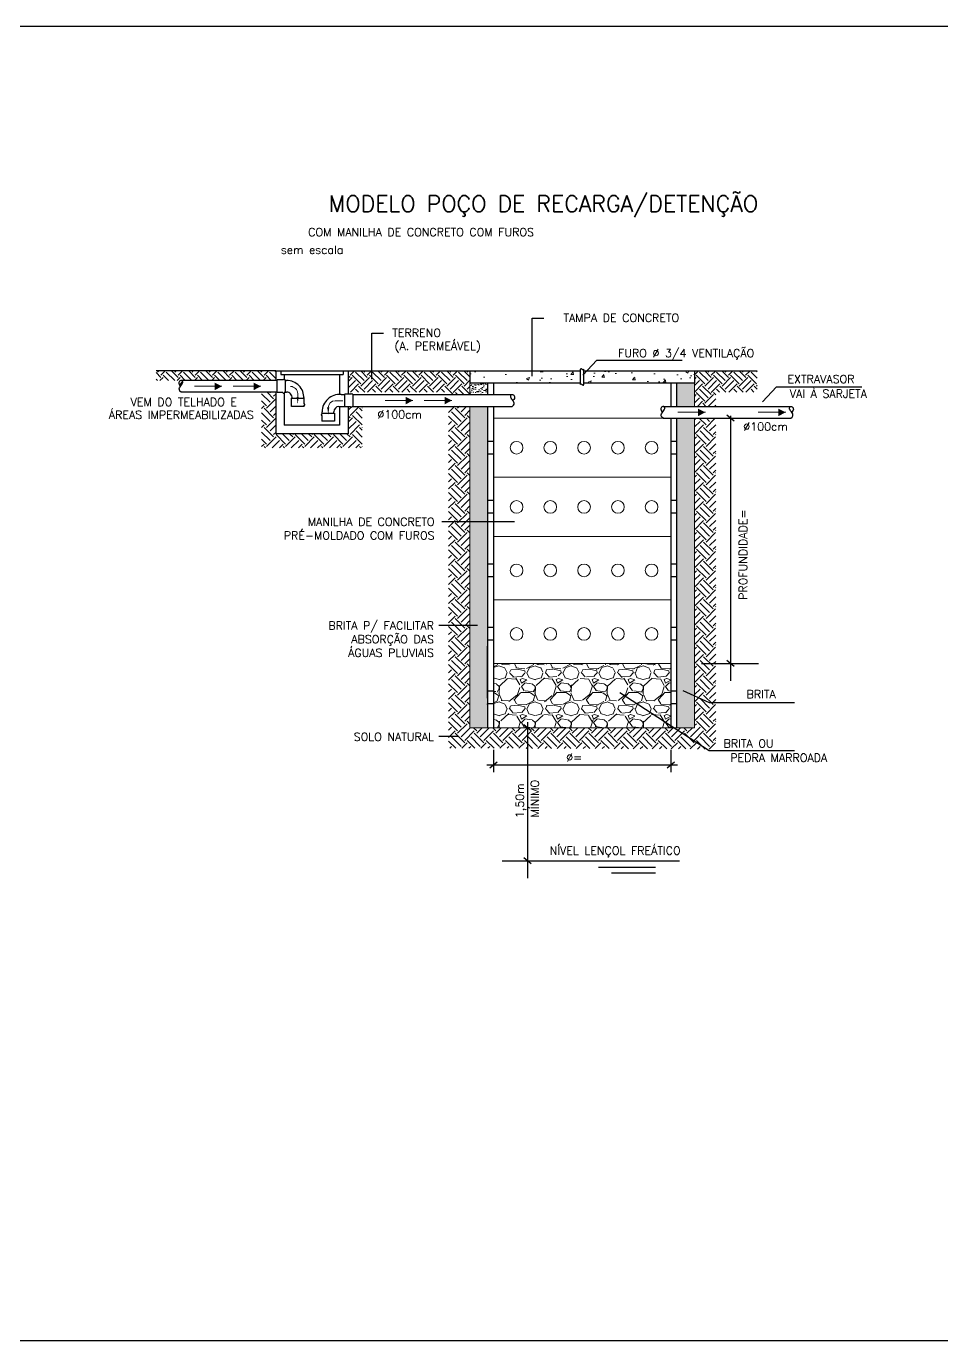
# Model space of a CAD drawing. Header units: millimetres. Extents: x 48 to 88.8, y 52.7 to 82.3.
# Drawn here: x 60.9 to 73.81, y 63.74 to 82.27 of the extents above; entities that cross this region are included whole.
import ezdxf
from ezdxf.enums import TextEntityAlignment as Align

# ---------------------------------------------------------------- set-up
doc = ezdxf.new("R2010")
doc.units = ezdxf.units.MM
doc.header["$LTSCALE"] = 0.5
for name, color, linetype, lineweight in [('hachura', 253, 'Continuous', 13), ('linhas principais', 6, 'Continuous', 30), ('texto', 250, 'Continuous', 18)]:
    doc.layers.add(name, color=color, linetype=linetype, lineweight=lineweight)
doc.layers.add('linhas finas', color=5, linetype='Continuous')
doc.styles.add('ROMANS', font='ROMANS.shx')
pattern_1 = [(37.50000000000001, (0, 0), (-0.002400046943976069, 0.07341198559940136), [0, -0.05791200000000001, 0, -0.06477, 0, -0.0619125]), (7.499999999999999, (0, 0), (0.0674284924707004, 0.1075237650852531), [0, -0.03124200000000001, 0, -0.05219700000000001, 0, -0.0200025]), (327.5, (-0.04686299999999999, 0), (0.1186488555362187, 0.0002155777017818643), [0, -0.01905, 0, -0.06858, 0, -0.089535]), (317.5, (-0.04686299999999999, 0), (0.1145334678708446, 0.03343939848858245), [0, -0.009525, 0, -0.044958, 0, -0.051435])]
pattern_2 = [(45, (0, 0), (0, 0.2694076836320746), [0.1905, -0.1905]), (45, (-0.05051394068101398, 0.050513940681014), (0, 0.2694076836320746), [0.1905, -0.1905]), (45, (-0.101027881362028, 0.101027881362028), (0, 0.2694076836320746), [0.1905, -0.1905]), (135, (-0.101027881362028, 0.1347038418160373), (-0.2694076836320746, 0), [0.1905, -0.1905]), (135, (-0.050513940681014, 0.1852177824970513), (-0.2694076836320746, 0), [0.1905, -0.1905]), (135, (1.387778780781446e-17, 0.2357317231780653), (-0.2694076836320746, 0), [0.1905, -0.1905])]
pattern_3 = [(45, (0, 0), (1.387778780781446e-17, 0.2424669152688672), [0.17145, -0.17145]), (45, (-0.0454625466129126, 0.0454625466129126), (1.387778780781446e-17, 0.2424669152688672), [0.17145, -0.17145]), (45, (-0.09092509322582519, 0.0909250932258252), (1.387778780781446e-17, 0.2424669152688672), [0.17145, -0.17145]), (135, (-0.09092509322582519, 0.1212334576344336), (-0.2424669152688672, 1.387778780781446e-17), [0.17145, -0.17145]), (135, (-0.0454625466129126, 0.1666960042473462), (-0.2424669152688672, 1.387778780781446e-17), [0.17145, -0.17145]), (135, (1.387778780781446e-17, 0.2121585508602588), (-0.2424669152688672, 1.387778780781446e-17), [0.17145, -0.17145])]

# ---------------------------------------------------------------- blocks, each defined once
blk = doc.blocks.new('seta')
at = {"layer": 'hachura'}
blk.add_line((63.81983218375478, 77.31895112346587), (64.20961929681596, 77.31895112346587), dxfattribs=at)
blk.add_solid([(64.1081302744418, 77.37030461437729), (64.20961929681596, 77.31895112346587), (64.1081302744418, 77.26547283872691)], dxfattribs=at)

msp = doc.modelspace()

# ---------------------------------------------------------------- hatches: boundary and pattern name
at = {"layer": 'hachura'}
h = msp.add_hatch(dxfattribs=at)
h.set_pattern_fill('EARTH', color=256, scale=0.027, angle=45)
h.set_pattern_definition(pattern_3)
h.paths.add_polyline_path([(63.08699819047936, 77.27542769042608), (63.09418115832844, 77.27378899110315), (63.10032311988064, 77.26988718677146), (63.10500007214026, 77.26395596256313), (63.10778801304289, 77.25622900361029), (63.10826293959283, 77.24693999411372), (63.10600084972569, 77.2363226196712), (63.10057774067857, 77.22461056401787), (63.09194894040004, 77.21201650257987), (63.08158709828743, 77.19866906963122), (63.07657253179559, 77.19181849996495), (63.06360524145887, 77.20739336982203), (63.05620005864651, 77.22176780756396), (63.05331499220804, 77.23498727353123), (63.0541645225417, 77.24678918458355), (63.05796312981286, 77.2569109566493), (63.06392529488542, 77.2650900056569), (63.07221696391851, 77.2718380889373), (62.73143088254919, 77.2718380889373), (62.73143088254919, 77.40916247948451), (64.41884523396558, 77.40916247948451), (64.41884523396557, 77.27546246647668), (63.0873143023265, 77.27546246647668)])
h = msp.add_hatch(dxfattribs=at)
h.set_pattern_fill('EARTH', color=256, scale=0.027, angle=45)
h.set_pattern_definition(pattern_3)
h.paths.add_polyline_path([(65.43884523396557, 77.40916247948451), (65.43884523396557, 77.10916247948451), (66.85481440410409, 77.1091624794845), (66.85481440410409, 77.07581886605738), (67.15481440410409, 77.07581886605738), (67.15481440410409, 77.40916247948451)])
h = msp.add_hatch(dxfattribs=at)
h.set_pattern_fill('AR-CONC', color=256, scale=0.002381025813447388, style=0)
h.set_pattern_definition([(50.00000000000326, (-240.1688538723214, -233.9907722482141), (0.4337863996938438, -0.03795137411087524), [0.04535854174617272, -0.4989439592079]), (355.0000000000003, (-240.1688538723214, -233.9907722482141), (-0.08391407838689702, 0.4549107985330636), [0.0362868333969382, -0.3991551673663202]), (100.4509999999969, (-240.1327051383963, -233.9939348459858), (0.3498738895591771, 0.4169573540655165), [0.03854880791971318, -0.424036887116845]), (46.18420000000284, (-240.1688538723214, -233.8698161369804), (0.645446193848727, -0.1001038680652471), [0.06803781261925909, -0.7484159388118502]), (96.63560000000167, (-240.115066737268, -233.8781580608021), (0.5652656104858238, 0.5891266354807811), [0.05782321187956965, -0.6360553306752659]), (351.1840000000015, (-240.1688538723214, -233.8698161369804), (0.565266494674276, 0.5891255925213414), [0.05443025009540729, -0.5987327510494802]), (20.99999999999697, (-240.1083758167046, -233.9000551649052), (0.3609989425907543, -0.2434968394139929), [0.04535854174617272, -0.4989439592079]), (325.9999999999936, (-240.1083758167046, -233.9000551649052), (0.1471522248191519, 0.4385563018636134), [0.0362868333969381, -0.3991551673663193]), (71.45140000000075, (-240.0782927459626, -233.9203465049769), (0.5081501735390219, 0.1950604389333108), [0.03854880791971318, -0.4240368871168452]), (37.50000000000068, (-240.1688538723214, -233.9907722482141), (0.007354044067170662, 0.2013277302140182), [0, -0.394316922913395, 0, -0.4052029729324765, 0, -0.4006671187578593]), (7.49999999999878, (-240.1688538723214, -233.9907722482141), (0.1590993412828823, 0.2385325346479448), [0, -0.2310261726271728, 0, -0.3852452145641597, 0, -0.1527070905454479]), (327.5000000000009, (-240.3037199365029, -233.9907722482141), (0.322844707153024, -0.01364028732518818), [0, -0.1511951391539091, 0, -0.4717288341601963, 0, -0.6259478760971838]), (317.5000000000024, (-240.3641979921198, -233.9907722482141), (0.3526994046049481, 0.06054113149575358), [0, -0.1965536809000818, 0, -0.3132763283268996, 0, -0.4445137091124928])])
h.paths.add_polyline_path([(68.0745315296987, 77.40916247948451), (68.0745315296987, 77.24249067300377), (70.3215787358528, 77.24249067300377), (70.3215787358528, 77.40916247948451)])
h.paths.add_polyline_path([(67.15481440410409, 77.40916247948451), (67.15481440410409, 77.24249067300377), (68.0745315296987, 77.24249067300377), (68.0745315296987, 77.40916247948451)])
h = msp.add_hatch(dxfattribs=at)
h.set_pattern_fill('EARTH', color=256, scale=0.027, angle=45)
h.set_pattern_definition(pattern_3)
h.paths.add_polyline_path([(71.20638270992261, 77.40916247948451), (71.20638270992261, 77.10916247948451), (70.6215787358528, 77.1091624794845), (70.6215787358528, 76.90914705911098), (70.3215787358528, 76.90914705911098), (70.3215787358528, 77.40916247948451)])
h = msp.add_hatch(dxfattribs=at)
h.set_pattern_fill('EARTH', color=256, scale=0.03, angle=45)
h.set_pattern_definition(pattern_2)
h.paths.add_polyline_path([(65.63884523396557, 76.909147059111), (65.50633442925277, 76.909147059111), (65.50633442925277, 76.90310140851525), (65.48966724855788, 76.90310140851525, -1), (65.47300006786375, 76.90310140851525), (65.43884523396557, 76.90310140851525), (65.43884523396557, 76.5234623504029), (64.97063202216991, 76.5234623504029), (65.02286550742531, 76.32346235040289), (65.63884523396557, 76.32346235040289)])
h.paths.add_polyline_path([(64.97063202216991, 76.5234623504029), (64.41884523396557, 76.5234623504029), (64.4188452339656, 77.10879065953031), (64.21884523396557, 77.10879065953031), (64.21884523396557, 76.32346235040289), (65.02286550742531, 76.32346235040289)])
h = msp.add_hatch(dxfattribs=at)
h.set_pattern_fill('AR-SAND', color=256, scale=0.0015, style=0)
h.set_pattern_definition(pattern_1)
h.paths.add_polyline_path([(67.40482211452368, 76.10114033709658), (67.40482211452368, 76.90284760542664), (67.15481440410409, 76.90284760542664), (67.15481440410409, 76.48551634716087), (67.15481440410409, 76.10114033709658)])
h.paths.add_polyline_path([(67.40482211452368, 76.10114033709658), (67.15481440410409, 76.10114033709658), (67.15481440410409, 76.48551634716087), (67.15481440410409, 73.86807051490439), (67.15481440410409, 73.53101883692113), (67.40482211452368, 73.5313228192125)])
h.paths.add_polyline_path([(67.40482211452368, 73.53119214394508), (67.15481440410409, 73.53114951218856), (67.15481440410409, 72.37926232957659), (70.3215787358528, 72.37926232957659), (70.3215787358528, 73.53109625031618), (70.0715710254332, 73.53105361855967), (70.0715710254332, 72.37926232957659), (67.40482211452368, 72.37926232957659)])
h.paths.add_polyline_path([(70.3215787358528, 76.74247525216458), (70.0715710254332, 76.74247525216458), (70.0715710254332, 73.53105361832684), (70.3215787358528, 73.53109625054901)])
h.paths.add_polyline_path([(70.3215787358528, 76.90914705911098), (70.3215787358528, 77.24249067300377), (70.0715710254332, 77.24249067300377), (70.0715710254332, 76.90914705911098)])
h = msp.add_hatch(dxfattribs=at)
h.set_pattern_fill('AR-SAND', color=256, scale=0.0015, style=0)
h.set_pattern_definition(pattern_1)
h.paths.add_polyline_path([(67.40482211452368, 77.24249067300377), (67.15481440410409, 77.24249067300377), (67.15481440410409, 77.06951941237304), (67.40482211452368, 77.06951941237304)])
h = msp.add_hatch(dxfattribs=at)
h.set_pattern_fill('EARTH', color=256, scale=0.03, angle=45)
h.set_pattern_definition(pattern_2)
h.paths.add_polyline_path([(66.85587405162879, 76.91736678763725), (66.85587405162879, 72.0937815117872), (70.6215787358528, 72.0792623295766), (70.6215787358528, 76.74247525216458), (70.3215787358528, 76.74247525216458), (70.3215787358528, 72.37926232957659), (67.15481440410409, 72.37926232957659), (67.15481440410409, 76.90284760542664)])
h = msp.add_hatch(dxfattribs=at)
h.set_pattern_fill('GRAVEL', color=256, scale=0.02)
h.set_pattern_definition([(228.0127875, (0.36576, 0.508), (-4.064000000319162, -4.571999999716357), [0.068344288, -6.766096727913]), (184.969741, (0.32004, 0.4572), (6.095999997588101, 0.5080000289395847), [0.117280944, -11.6108097787048]), (132.5104471, (0.2032, 0.4470399999999999), (5.080000002145498, -5.587999998049192), [0.08269630400000001, -8.186944558819999]), (267.273689, (0.00508, 0.32004), (0.508000001063945, 10.15999999994663), [0.106800904, -10.5732874851476]), (292.83365418, (0, 0.21336), (-2.540000000212682, 6.095999999911092), [0.10472674, -10.3679615490688]), (357.2736889999999, (0.04064, 0.11684), (-10.15999999994663, 0.5080000010639456), [0.106800904, -10.5732874851476]), (37.69424047, (0.14732, 0.11176), (-6.603999999707179, -5.080000000380083), [0.141238732, -13.9826230628494]), (72.25532837, (0.25908, 0.19812), (3.556000000955858, 11.17599999969577), [0.133343904, -13.201051320381]), (121.42956562, (0.29972, 0.32512), (-4.064000000576624, 6.603999999645204), [0.1071626, -10.6091091397424]), (175.2363583, (0.24384, 0.41656), (5.587999999919905, -0.5080000008778512), [0.122342656, -5.994787389999999]), (222.3974378, (0.12192, 0.42672), (-6.095999999804932, -5.588000000212799), [0.158215584, -15.6633545024354]), (138.81407483, (0.508, 0.31496), (-3.555999999786702, 3.048000000247836), [0.05400090799999999, -5.3461131648688]), (171.4692344, (0.4673600000000001, 0.35052), (6.604000000177932, -1.015999998847469), [0.102736396, -10.170927799408]), (225, (0.36576, 0.36576), (-7.105427357601002e-17, -0.5080000000000479), [0.071841868, -0.6465786216856]), (203.19859051, (0.3302, 0.42672), (2.540000000069218, 1.015999999821867), [0.03868826399999999, -3.830124473778799]), (291.80140949, (0.29464, 0.4114800000000001), (-0.5080000001062992, 1.523999999964574), [0.054713124, -2.680950598]), (30.96375653, (0.31496, 0.3606800000000001), (1.524000000037277, 1.015999999944225), [0.08886393199999999, -2.873259630582]), (161.56505118, (0.39116, 0.4064), (1.016000000026517, -0.5079999999467507), [0.064257428, -1.5421796233656]), (16.389540334, (0, 0.4114800000000001), (5.080000000000029, 1.524000000000049), [0.09001760000000002, -8.911765334507802]), (70.34617594, (0.08636, 0.43688), (-2.032000000185863, -5.587999999934082), [0.075519788, -7.476443135639999]), (293.19859051, (0.39116, 0.508), (-1.015999999822653, 2.540000000071057), [0.07737601999999999, -3.791436717778799]), (343.6104596700001, (0.42164, 0.43688), (-5.080000000106458, 1.523999999644572), [0.0900176, -8.911765334507999]), (339.44395478, (0, 0.09652000000000001), (-2.539999999999973, 1.016000000000042), [0.08680703999999997, -4.2535468626212]), (294.7751406, (0.08128, 0.06604), (-2.540000003023386, 5.587999998625452), [0.07273442399999999, -7.200718676144001]), (66.80140949, (0.39624, 0), (1.01599999984046, 2.540000000063861), [0.07737602, -3.7914367177788]), (17.35402464, (0.42672, 0.07112), (-6.603999999868604, -2.032000000426493), [0.08515654800000003, -8.43047519604]), (69.44395478, (0.14732, 0), (-1.016000000017692, -2.539999999992927), [0.04340351999999999, -4.296950382621201]), (101.309932474, (0.36576, 0), (-0.5080000000000799, 2.032000000000074), [0.02590292, -2.5643989929052]), (165.963756532, (0.3606800000000001, 0.0254), (1.523999999999903, -0.507999999999973), [0.10472674, -1.9898109178138]), (186.00900596, (0.25908, 0.0508), (5.079999999973074, 0.5080000002658707), [0.09705339999999998, -9.608272972667399]), (303.69006753, (0.31496, 0.31496), (-0.5080000000705938, 1.01599999996474), [0.073264776, -1.758355271936]), (353.15722659, (0.3556, 0.254), (8.636000000053137, -1.015999999547879), [0.127911352, -12.6632018130062]), (60.9453959, (0.4826, 0.23876), (-2.032000000055937, -3.555999999968051), [0.052301648, -5.177878463622]), (90, (0.508, 0.28448), (-0.508, 0.508), [0.03048, -0.4775199999999999]), (120.25643716, (0.24892, 0.06604), (2.031999999751433, -3.556000000141959), [0.070573392, -6.98678815464]), (48.01278749999999, (0.21336, 0.127), (4.064000000335068, 4.571999999702041), [0.136688576, -6.697752439913]), (0, (0.3048, 0.2286), (0.508, 0.508), [0.13208, -0.37592]), (325.3048465, (0.43688, 0.2286), (5.080000001924306, -3.555999997250916), [0.080321912, -7.951863344828]), (254.0546040999999, (0.50292, 0.18288), (-0.5079999999645114, -2.032000000008949), [0.07396581599999999, -3.6243300077544]), (207.64597536, (0.4826, 0.11176), (-9.65200000035467, -5.079999999326151), [0.12042902, -11.9224928845876]), (175.42607874, (0.37592, 0.05587999999999999), (-6.603999999999766, 0.5079999999998956), [0.127405892, -12.613169291248])])
h.paths.add_polyline_path([(69.98823512196, 73.28557516404804), (67.48815801799688, 73.28557516404804), (67.48815801799688, 72.37926232957659), (69.98823512196, 72.37926232957659)])

# ---------------------------------------------------------------- linework, layer by layer
for p, q in [((68.03520320107427, 77.33453602491811), (68.03520320107427, 78.15417329917399)), ((68.03520320107427, 78.15417329917399), (68.196609623341, 78.15417329917399)), ((65.77468072058294, 77.2925254758131), (65.77468072058294, 77.94192540761426)), ((65.77468072058294, 77.94192540761426), (65.93608714284967, 77.94192540761426)), ((68.74640256812734, 77.35006830287765), (68.94587051557372, 77.56061213734776)), ((68.94587051557372, 77.56061213734776), (70.14997006310352, 77.56061213734776)), ((71.27810000737205, 76.97229600266317), (71.47756795481843, 77.18283983713329)), ((71.47756795481843, 77.18283983713329), (72.68166750234823, 77.18283983713329)), ((70.87904964848829, 76.69981186863413), (70.7759964647278, 76.78513863569503)), ((70.82752305660804, 76.77489592999198), (70.82752305660804, 73.04213110031351)), ((67.7832979619049, 75.28416989583096), (66.7606803657433, 75.28416989583096)), ((67.26101142344456, 73.82197093192664), (66.71607629968244, 73.82197093192664)), ((70.42157873585279, 73.28557516404804), (71.2228618256828, 73.28557516404804)), ((70.87904964848829, 73.24291178051759), (70.7759964647278, 73.3282385475785)), ((69.26796959235236, 72.87536502421196), (70.52741600545741, 72.05883752576467)), ((70.15665967465814, 72.90538281553856), (70.52741600545741, 72.73553453477786)), ((70.52741600545741, 72.73553453477786), (71.73151555298722, 72.73553453477786)), ((67.96806339174131, 72.45988904337148), (67.96806339174131, 70.2602331035824)), ((66.9885438615635, 72.2543122012409), (66.71607629968244, 72.2543122012409)), ((68.01958998362156, 72.33659894604614), (67.91653679986106, 72.42192571310704)), ((67.48815801799688, 72.0669947113462), (67.48815801799688, 71.7547270931158)), ((69.98823512196, 72.0669947113462), (69.98823512196, 71.7547270931158)), ((67.43663142611663, 71.81498140847965), (67.53968460987713, 71.90030817554056)), ((69.93670853007976, 71.81498140847965), (70.03976171384025, 71.90030817554056)), ((70.52741600545741, 72.05883752576467), (71.73151555298722, 72.05883752576467)), ((67.39495478542517, 71.8576447920101), (70.08143835453171, 71.8576447920101)), ((68.01958998362156, 70.46075480511094), (67.91653679986106, 70.54608157217184))]:
    msp.add_line(p, q)
msp.add_lwpolyline([(47.99737522085779, 82.26566104735646), (88.8250520395315, 82.26566104735646), (88.8250520395315, 63.74118607551115), (47.99737522085779, 63.74118607551115)], close=True)
msp.add_lwpolyline([(67.40482211452368, 72.79594184694258), (67.40482211452368, 73.53119214394508)])
msp.add_point((67.40482211452368, 72.71260594346938))
for p, q in [((70.3215787358528, 76.90914705911099), (70.3215787358528, 77.40916247948451)), ((64.72784457190139, 77.0896164728646), (64.72784457190139, 77.03576450332449)), ((67.15481440410409, 77.24249067277094), (67.15481440410409, 77.07581886605738)), ((65.17260662929331, 76.88924473024545), (65.14501104314988, 76.88914358651837)), ((65.25837582021197, 76.98876114202302), (65.3660797592922, 76.98876114202302)), ((67.48815801799688, 76.74247525216457), (69.98823512196, 76.74247525216457)), ((70.3215787358528, 72.37926232957659), (70.3215787358528, 76.74247525216458)), ((67.48815801799688, 75.90911621743258), (69.98823512196, 75.90911621743258)), ((67.48815801799688, 75.0757571827006), (69.98823512196, 75.0757571827006)), ((67.48815801799688, 74.18066617337432), (69.98823512196, 74.18066617337432)), ((67.48815801799688, 73.28557516404804), (69.98823512196, 73.28557516404804))]:
    msp.add_line(p, q, dxfattribs=at)
msp.add_lwpolyline([(67.15481440410409, 76.90284760542664), (67.15481440410409, 72.37926232957659), (70.3215787358528, 72.37926232957659)], dxfattribs=at)
for centre, radius in [((67.81290792175028, 76.32579573479858), 0.08928846800429824), ((68.28911308445427, 76.32579573479858), 0.08928846800429824), ((68.76531824715826, 76.32579573479858), 0.08928846800429824), ((69.24152340986225, 76.32579573479858), 0.0892884680042414), ((69.71772857256624, 76.32579573479858), 0.08928846800426982), ((67.81290792175028, 75.49243670006659), 0.08928846800429824), ((68.28911308445427, 75.49243670006659), 0.08928846800429824), ((68.76531824715826, 75.49243670006659), 0.08928846800429824), ((69.24152340986225, 75.49243670006659), 0.0892884680042414), ((69.71772857256624, 75.49243670006659), 0.08928846800426982), ((67.81290792175028, 74.59734569074031), 0.08928846800429824), ((68.28911308445427, 74.59734569074031), 0.08928846800429824), ((68.76531824715826, 74.59734569074031), 0.08928846800429824), ((69.24152340986225, 74.59734569074031), 0.0892884680042414), ((69.71772857256624, 74.59734569074031), 0.08928846800426982), ((67.81290792175028, 73.70225468141403), 0.08928846800429824), ((68.28911308445427, 73.70225468141403), 0.08928846800429824), ((68.76531824715826, 73.70225468141403), 0.08928846800429824), ((69.24152340986225, 73.70225468141403), 0.0892884680042414), ((69.71772857256624, 73.70225468141403), 0.08928846800426982)]:
    msp.add_circle(centre, radius, dxfattribs=at)
for centre, start, end in [((64.62827758837669, 77.0896164728646), 0, 90.00000000000001), ((65.25837582021197, 76.88919415849833), 90, 180)]:
    msp.add_arc(centre, 0.0995669837032267, start, end, dxfattribs=at)
for points in [[(64.71404677882967, 77.03936354260708), (64.72821654772562, 76.93792577370817), (64.7416423649731, 77.03946468633416)], [(65.14501104314988, 76.88914358651837), (65.15918081204583, 76.78770581761947), (65.17260662929331, 76.88924473024545)]]:
    msp.add_solid(points, dxfattribs=at)
at = {"layer": 'linhas finas'}
for p, q in [((68.71319656997845, 77.21749067300377), (68.71319656997845, 77.43416247948451)), ((68.76319656997846, 77.21749067300377), (68.76319656997845, 77.43416247948451))]:
    msp.add_line(p, q, dxfattribs=at)
for points in [[(68.71319656997845, 77.43416247948451), (68.72620068136001, 77.44370470359507), (68.74857443027972, 77.42403097938615), (68.76319656997846, 77.43416247948451)], [(68.71319656997845, 77.21749067300377), (68.72620068136001, 77.22703289711433), (68.74857443027972, 77.2073591729054), (68.76319656997846, 77.21749067300377)]]:
    msp.add_spline(points, degree=3, dxfattribs=at)
at = {"layer": 'linhas principais'}
for p, q in [((64.41884523396558, 77.40916247948451), (62.73143088254919, 77.40916247948451)), ((63.08699819047936, 77.27542769042608), (63.08699819047936, 77.2773995440913)), ((64.43884523396558, 77.27546246647668), (63.08699819047936, 77.27546246647668)), ((64.41884523396558, 77.40916247948451), (64.41884523396557, 77.27546246647668)), ((64.41884523396558, 77.40916247948451), (64.48884523396558, 77.40916247948451)), ((64.43884523396558, 77.103153042527), (64.43884523396558, 77.28182521977843)), ((64.51984773201114, 77.28182521977843), (64.43884523396558, 77.28182521977843)), ((64.5198477320114, 77.28182521977843), (64.4388452339656, 77.28182521977843)), ((64.48884523396558, 77.40916247948451), (65.36884523396557, 77.40916247948451)), ((64.48884523396558, 77.40916247948451), (64.48884523396558, 77.35916247948451)), ((64.48884523396558, 77.35916247948451), (65.36884523396557, 77.35916247948451)), ((64.55318209340042, 77.28182521977843), (64.53651491270578, 77.28182521977843)), ((64.55318209340042, 77.28182521977843), (64.53651491270553, 77.28182521977843)), ((64.53884523396557, 77.35916247948451), (64.53884523396557, 77.28182521977843)), ((64.55318209340042, 77.28182521977843), (64.55318209340042, 77.103153042527)), ((64.55318209340042, 77.27582503439308), (64.57084930499262, 77.27582503439308)), ((65.31884523396558, 77.35916247948451), (65.31884523396558, 77.07671454645575)), ((65.36884523396557, 77.40916247948451), (65.43884523396557, 77.40916247948451)), ((65.36884523396557, 77.40916247948451), (65.36884523396557, 77.35916247948451)), ((65.43884523396557, 77.40916247948451), (67.15481440410409, 77.40916247948451)), ((65.43884523396557, 77.40916247948451), (65.43884523396557, 77.08177358553385)), ((67.15481440410409, 77.40916247948451), (68.71319656997845, 77.4091624794845)), ((68.76319656997845, 77.4091624794845), (70.3215787358528, 77.40916247948451)), ((70.3215787358528, 77.40916247948451), (71.20638270992261, 77.40916247948451)), ((70.3215787358528, 77.40916247948451), (70.3215787358528, 77.24249067300377)), ((64.43884523396558, 77.10879065953031), (63.08673304666767, 77.10879065953031)), ((64.4188452339656, 77.10879065953031), (64.41884523396557, 76.5234623504029)), ((64.51984773201114, 77.103153042527), (64.43884523396558, 77.103153042527)), ((64.55318209340042, 77.103153042527), (64.53651491270578, 77.103153042527)), ((64.53884523396556, 77.10315304252698), (64.53884523396556, 76.64346235040288)), ((64.55318209340042, 77.10915322744668), (64.57084930499262, 77.10915322744668)), ((65.33884523396557, 77.07581886605738), (65.3843782470238, 77.07581886605738)), ((65.39199756935227, 77.08177358553384), (65.38764735089603, 77.07742336731043)), ((65.4730000678635, 77.08177358553384), (65.39199756935227, 77.08177358553384)), ((65.39199756935227, 76.90310140851525), (65.39199756935227, 77.08177358553384)), ((65.50633442925277, 77.08177358553384), (65.48966724855813, 77.08177358553384)), ((65.50633442925277, 77.08177358553384), (65.50633442925277, 76.90310140851525)), ((65.50633442925277, 77.07581886605738), (67.75206274299124, 77.07581886605738)), ((67.15481440410409, 77.24249067300377), (68.71319656997845, 77.24249067300377)), ((67.48815801799688, 77.24249067300377), (67.48815801799688, 77.07581886605739)), ((67.75206274299124, 77.07578409000678), (67.75206274299124, 77.07775594367199)), ((68.76319656997846, 77.24249067300377), (70.3215787358528, 77.24249067300377)), ((69.98823512196, 77.24249067300377), (69.98823512196, 76.90914705911098)), ((64.6421848383936, 77.02348391901151), (64.64653505661701, 77.02783413746775)), ((64.64218483839362, 76.94248142050029), (64.64218483839362, 77.02348391901151)), ((64.64218483839362, 77.02348391901151), (64.8208570154122, 77.02348391901151)), ((64.64218483839362, 76.909147059111), (64.64218483839362, 76.92581423980565)), ((64.8208570154122, 76.909147059111), (64.64218483839362, 76.909147059111)), ((64.8208570154122, 77.02348391901151), (64.8165067971888, 77.02783413746775)), ((64.8208570154122, 76.94248142050029), (64.8208570154122, 77.02348391901151)), ((64.8208570154122, 76.909147059111), (64.8208570154122, 76.92581423980565)), ((65.30933670650406, 76.90914705911099), (65.38366397900543, 76.909147059111)), ((65.31884523396558, 76.909147059111), (65.31884523396558, 76.64346235040288)), ((65.39199756935227, 76.90310140851524), (65.38764639360578, 76.90745258402886)), ((65.4730000678635, 76.90310140851525), (65.39199756935227, 76.90310140851525)), ((65.43884523396557, 76.90310140851525), (65.43884523396557, 76.5234623504029)), ((65.50633442925277, 76.90310140851525), (65.48966724855813, 76.90310140851525)), ((65.50633442925277, 76.909147059111), (67.75232788680297, 76.90914705911098)), ((67.48815801799687, 76.90914705911099), (67.4881580179969, 73.42946007578217)), ((69.88090669290042, 76.90914705911098), (71.68175180292644, 76.90914705911098)), ((71.68175180292644, 76.90911228306038), (71.68175180292644, 76.91108413672559)), ((65.06616707329815, 76.81409866352206), (65.24483925054957, 76.81409866352206)), ((65.06616707329815, 76.81409866352206), (65.06616707329815, 76.79743148282742)), ((65.06616707329815, 76.78076430213278), (65.06616707329815, 76.69976180408722)), ((65.24483925054957, 76.69976180408722), (65.06616707329815, 76.69976180408722)), ((65.07216725868349, 76.81409866352206), (65.07216725868349, 76.83176587511426)), ((65.23883906562989, 76.81409866352206), (65.23883906562989, 76.83176587511426)), ((65.24483925054957, 76.81409866352206), (65.24483925054957, 76.79743148282742)), ((65.24483925054957, 76.78076430213278), (65.24483925054957, 76.69976180408722)), ((69.88090669290042, 76.74247525216458), (71.68201694673817, 76.74247525216458)), ((69.98823512196, 76.74247525216457), (69.98823512196, 73.42946007578217)), ((70.56306964620828, 76.74247525216458), (71.36435273603828, 76.74247525216458)), ((65.43884523396557, 76.5234623504029), (64.41884523396557, 76.5234623504029)), ((65.31884523396558, 76.64346235040288), (64.53884523396556, 76.64346235040288)), ((67.48815801799688, 76.4146719439698), (67.40482211452368, 76.4146719439698)), ((70.0715710254332, 76.4146719439698), (69.98823512196, 76.4146719439698)), ((67.48815801799688, 76.2360950079558), (67.40482211452368, 76.2360950079558)), ((70.0715710254332, 76.2360950079558), (69.98823512196, 76.2360950079558)), ((67.48815801799688, 75.58131290923781), (67.40482211452368, 75.58131290923781)), ((70.0715710254332, 75.58131290923781), (69.98823512196, 75.58131290923781)), ((67.48815801799688, 75.40273597322381), (67.40482211452368, 75.40273597322381)), ((70.0715710254332, 75.40273597322381), (69.98823512196, 75.40273597322381)), ((67.48815801799688, 74.68622189991153), (67.40482211452368, 74.68622189991153)), ((70.0715710254332, 74.68622189991153), (69.98823512196, 74.68622189991153)), ((67.48815801799688, 74.50764496389753), (67.40482211452368, 74.50764496389753)), ((70.0715710254332, 74.50764496389753), (69.98823512196, 74.50764496389753)), ((67.48815801799688, 73.79113089058525), (67.40482211452368, 73.79113089058525)), ((70.0715710254332, 73.79113089058525), (69.98823512196, 73.79113089058525)), ((67.48815801799688, 73.61255395457125), (67.40482211452368, 73.61255395457125)), ((70.0715710254332, 73.61255395457125), (69.98823512196, 73.61255395457125)), ((67.40482211452368, 73.53119214394508), (67.40482211452368, 72.37926232957659)), ((67.48815801799688, 73.53121274107514), (67.48815801799688, 72.37926232957659)), ((69.98823512196, 73.53111582857935), (69.98823512196, 72.37926232957659)), ((67.48815801799688, 72.89603988125897), (67.40482211452368, 72.89603988125897)), ((70.0715710254332, 72.89603988125897), (69.98823512196, 72.89603988125897)), ((67.48815801799688, 72.71746294524498), (67.40482211452368, 72.71746294524498)), ((70.0715710254332, 72.71746294524498), (69.98823512196, 72.71746294524498))]:
    msp.add_line(p, q, dxfattribs=at)
for points in [[(63.08673304666766, 77.10879065953029), (63.06860156029464, 77.12439820142296), (63.05984891180881, 77.13989812014458), (63.05862312133425, 77.15518279066143), (63.06307220899501, 77.17014458933679), (63.07134419444949, 77.18467589067129), (63.08158709828743, 77.19866906963122), (63.09194894040004, 77.21201650257987), (63.10057774067857, 77.22461056401787), (63.10600084972569, 77.2363226196712), (63.10826293959283, 77.24693999411372), (63.10778801304289, 77.25622900361029), (63.10500007214026, 77.26395596256313), (63.10032311988064, 77.26988718677146), (63.09418115832844, 77.27378899110315), (63.08699819047936, 77.27542769042608), (63.07919821816498, 77.27456960100514), (63.07126549745911, 77.27106374846605), (63.06392529488542, 77.2650900056569), (63.05796312981286, 77.2569109566493), (63.0541645225417, 77.24678918458355), (63.05331499220804, 77.23498727353123), (63.05620005864651, 77.22176780756396), (63.06360524145887, 77.20739336982203), (63.07631606047974, 77.1921265448427)], [(67.15481440410409, 77.40916247948451), (67.15481440410409, 77.24249067300377)], [(67.40482211452368, 77.24249067300377), (67.40482211452368, 77.07581886605738)], [(67.75232788680295, 76.90914705911098), (67.77045937317597, 76.92475460100366), (67.77921202166179, 76.94025451972527), (67.78043781213636, 76.95553919024212), (67.7759887244756, 76.97050098891748), (67.76771673902111, 76.98503229025198), (67.75747383518318, 76.99902546921192), (67.74711199307056, 77.01237290216056), (67.73848319279203, 77.02496696359856), (67.73306008374492, 77.03667901925189), (67.73079799387777, 77.04729639369441), (67.73127292042771, 77.05658540319098), (67.73406086133035, 77.06431236214382), (67.73873781358996, 77.07024358635215), (67.74487977514217, 77.07414539068384), (67.75206274299124, 77.07578409000678), (67.75986271530563, 77.07492600058583), (67.7677954360115, 77.07142014804674), (67.77513563858518, 77.0654464052376), (67.78109780365774, 77.05726735623), (67.78489641092891, 77.04714558416424), (67.78574594126256, 77.03534367311192), (67.7828608748241, 77.02212420714466), (67.77545569201173, 77.00774976940272), (67.76274487299087, 76.99248294442339)], [(70.0715710254332, 76.90914705911098), (70.0715710254332, 77.24249067300377)], [(67.40482211452368, 76.90914705911098), (67.40482211452368, 73.1984486342725)], [(69.88090669290042, 76.74247525216458), (69.8627752065274, 76.75808279405726), (69.85402255804158, 76.77358271277888), (69.85279676756701, 76.78886738329572), (69.85724585522777, 76.80382918197108), (69.86551784068226, 76.81836048330558), (69.87576074452019, 76.83235366226552), (69.88612258663281, 76.84570109521417), (69.89475138691134, 76.85829515665216), (69.90017449595845, 76.8700072123055), (69.9024365858256, 76.88062458674801), (69.90196165927566, 76.88991359624458), (69.89917371837302, 76.89764055519743), (69.8944967661134, 76.90357177940575), (69.8883548045612, 76.90747358373744), (69.88117183671213, 76.90911228306038), (69.87337186439774, 76.90825419363944), (69.86543914369187, 76.90474834110034), (69.85809894111819, 76.8987745982912), (69.85213677604563, 76.8905955492836), (69.84833816877446, 76.88047377721784), (69.84748863844081, 76.86867186616553), (69.85037370487927, 76.85545240019826), (69.85777888769164, 76.84107796245632), (69.8704897067125, 76.82581113747699)], [(71.68201694673814, 76.74247525216458), (71.70014843311117, 76.75808279405726), (71.70890108159699, 76.77358271277888), (71.71012687207156, 76.78886738329572), (71.7056777844108, 76.80382918197108), (71.69740579895631, 76.81836048330558), (71.68716289511838, 76.83235366226552), (71.67680105300576, 76.84570109521417), (71.66817225272723, 76.85829515665216), (71.66274914368012, 76.8700072123055), (71.66048705381297, 76.88062458674801), (71.66096198036291, 76.88991359624458), (71.66374992126555, 76.89764055519743), (71.66842687352516, 76.90357177940575), (71.67456883507737, 76.90747358373744), (71.68175180292644, 76.90911228306038), (71.68955177524083, 76.90825419363944), (71.6974844959467, 76.90474834110034), (71.70482469852038, 76.8987745982912), (71.71078686359294, 76.8905955492836), (71.71458547086411, 76.88047377721784), (71.71543500119776, 76.86867186616553), (71.7125499347593, 76.85545240019826), (71.70514475194693, 76.84107796245632), (71.69243393292606, 76.82581113747699)], [(70.0715710254332, 72.37926232957659), (70.0715710254332, 76.74247525216458)], [(67.61027346183945, 70.50341818864139), (70.11035056580258, 70.50341818864139)], [(68.96858839476022, 70.41305147260157), (69.7731229126083, 70.41305147260157)], [(69.15074712833851, 70.33721024586458), (69.7731229126083, 70.33721024586458)]]:
    msp.add_lwpolyline(points, dxfattribs=at)
for centre, radius, start, end in [((64.52818132235846, 77.28182521977843), 0.008333590347064046, 0, 180), ((64.57084930499262, 77.03181750935883), 0.2440075253620932, 358.0427963138498, 90.00000000000001), ((64.52818132235846, 77.103153042527), 0.008333590347092468, 180, 0), ((64.57084930499262, 77.03181750935883), 0.0773357184207839, 353.8138740684483, 90.00000000000001), ((65.31786212375667, 76.8310205173526), 0.245695995984111, 85.1008158612096, 179.826183901354), ((65.38366397900495, 77.08140673920151), 0.00563333871498949, 270, 315.0000000000005), ((65.48133365821081, 77.08177358553384), 0.008333590347064046, 0, 180), ((64.64218483839362, 76.93414783015297), 0.008333590347064046, 90.00000000000001, 270), ((64.64255168472593, 77.03181750935883), 0.00563333871498949, 314.9999999999998, 0), ((64.82049016907987, 77.03181750935883), 0.00563333871498949, 180, 225.0000000000004), ((64.8208570154122, 76.93414783015297), 0.008333590347064046, 270, 90.00000000000001), ((65.31692254028484, 76.83143222452485), 0.07808418782891632, 95.57504503165352, 179.7551766969697), ((65.38348620946837, 76.90320232359794), 0.005947392901822285, 45.58553765130002, 88.28715512547973), ((65.48133365821081, 76.90310140851525), 0.008333590347064046, 180, 0), ((65.06616707329815, 76.7890978924801), 0.008333590347064046, 90, 270), ((65.24483925054957, 76.7890978924801), 0.008333590347092468, 270, 90)]:
    msp.add_arc(centre, radius, start, end, dxfattribs=at)

# ---------------------------------------------------------------- block references
at = {"layer": 'hachura'}
for p in [(-0.5488167463879847, -0.1273372597060813), (0, -0.1273372597060813), (2.143485341891257, -0.3269808601253885), (2.692302088279241, -0.3269808601253885), (6.26493512822703, -0.4936526670717853), (7.397358849723027, -0.4936526670717853)]:
    msp.add_blockref('seta', p, dxfattribs=at)

# ---------------------------------------------------------------- texts
at = {"layer": 'texto', "style": 'ROMANS'}
for s, height, p in [('MODELO POÇO DE RECARGA/DETENÇÃO', 0.2285784781709518, (71.21919357383712, 79.65104512160698)), ('COM MANILHA DE CONCRETO COM FUROS', 0.1142892390854759, (68.05916705832323, 79.30773164534514)), ('sem escala', 0.1142892390854759, (65.37246589732555, 79.05773164534514)), ('TAMPA DE CONCRETO', 0.1142892390854759, (70.10548815434419, 78.10024834639212)), ('TERRENO', 0.1142892390854759, (66.74755401886559, 77.8880004548324)), ('(A. PERMEÁVEL)', 0.1142892390854759, (67.30876059319603, 77.70287492998014)), ('FURO %%C 3/4 VENTILAÇÃO', 0.1142892390854759, (71.16406861658646, 77.602068388667)), ('EXTRAVASOR ', 0.1142892390854759, (72.6561663717452, 77.236443461764)), ('VAI À SARJETA', 0.1142892390854759, (72.7521460150248, 77.0310475081576)), ('ÁREAS IMPERMEABILIZADAS', 0.1142892390854751, (64.10825165858938, 76.73260994022871)), ('VEM DO TELHADO E', 0.1142892390854751, (63.87206645796991, 76.91296642422695)), ('%%C100cm', 0.1142892390854759, (66.47835018622472, 76.73928169637345)), ('%%C100cm', 0.1142892390854759, (71.63614159986946, 76.56673036070717)), ('MANILHA DE CONCRETO', 0.1142892390854751, (66.65756753053907, 75.22466398847794)), ('PRÉ-MOLDADO COM FUROS', 0.1142892390854751, (66.65756753053907, 75.03191427958703)), ('BRITA P/ FACILITAR', 0.1142892390854751, (66.64875218960847, 73.76246502410797)), ('ABSORÇÃO DAS', 0.1142892390854761, (66.64875218960847, 73.56971531568271)), ('ÁGUAS PLUVIAIS', 0.1142892390854751, (66.64875218960847, 73.37893466532407)), ('BRITA', 0.1142892390854759, (71.46709877830202, 72.7951951280206)), ('SOLO NATURAL', 0.1142892390854751, (66.64875218960847, 72.19480629342222)), ('BRITA OU', 0.1142892390854751, (71.43645315962013, 72.10050125635864)), ('%%C=', 0.1142892390854751, (68.73919985327106, 71.90450061566446)), ('PEDRA MARROADA', 0.1142892390854751, (72.19279728715765, 71.90050125635864)), ('NÍVEL LENÇOL FREÁTICO', 0.1142892390854751, (70.12631918316399, 70.59040950777893))]:
    msp.add_text(s, height=height, dxfattribs=at).set_placement(p, align=Align.RIGHT)
for s, height, p in [('PROFUNDIDADE=', 0.1142892390854759, (71.06324599752591, 75.4550563259126)), ('1,50m', 0.1142892390854751, (67.91576830896872, 71.5960125629379)), ('MÍNIMO', 0.1142892390854751, (68.12739571606468, 71.64481219909482))]:
    msp.add_text(s, height=height, rotation=90, dxfattribs=at).set_placement(p, align=Align.RIGHT)

doc.saveas('drawing.dxf')
